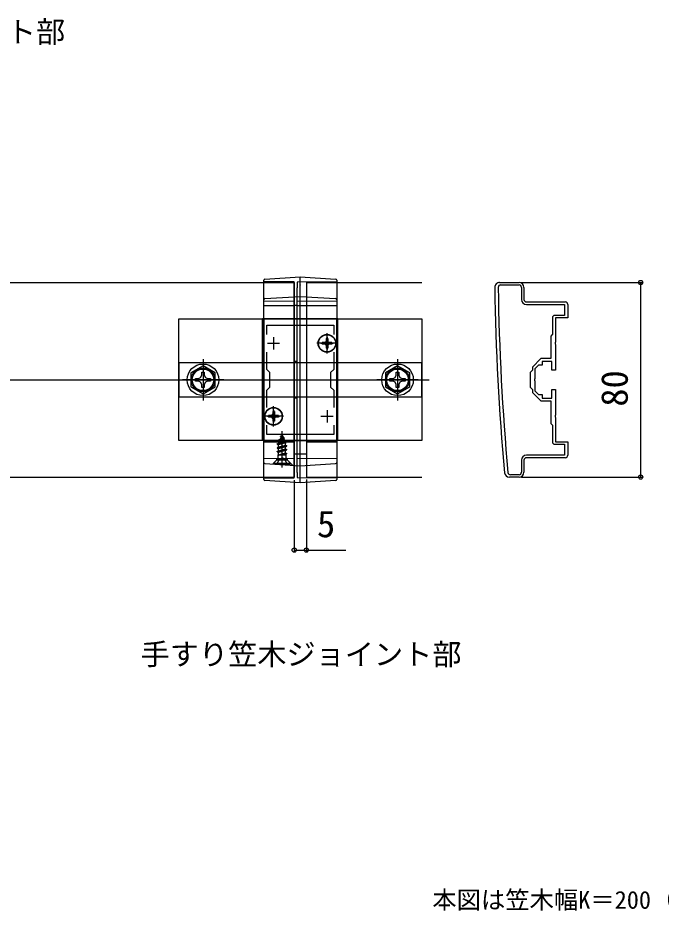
# Model space of a CAD drawing. Units: millimetres, scale not verified. Extents: x -875 to 875, y -1299 to 1293.
# Drawn here: x 345.8 to 610.4, y -844.8 to -477.7 of the extents above; entities that cross this region are included whole.
import ezdxf
from ezdxf.enums import TextEntityAlignment as Align

# ---------------------------------------------------------------- set-up
doc = ezdxf.new("R2010")
doc.units = ezdxf.units.MM
doc.header["$LTSCALE"] = 8
for name, color, linetype in [('0-1_USER1', 3, 'Continuous'), ('0-2_YKK_11', 7, 'Continuous'), ('0-3_YKK_12', 2, 'Continuous'), ('0-4_YKK_13', 4, 'Continuous'), ('0-5_YKK_D', 6, 'Continuous'), ('0-7_YSS_K', 3, 'Continuous')]:
    doc.layers.add(name, color=color, linetype=linetype)
doc.styles.add('ＭＳ ゴシック', font='')
doc.styles.get('ＭＳ ゴシック').set_extended_font_data('MS Gothic')

msp = doc.modelspace()

# ---------------------------------------------------------------- linework, layer by layer
at = {"layer": '0-2_YKK_11'}
for p, q in [((544, -586.447), (552, -586.447)), ((544.4, -587.447), (552, -587.447)), ((553, -588.447), (553, -593.447)), ((554, -588.447), (554, -593.447)), ((555, -594.447), (571, -594.447)), ((451, -608.947), (451, -613.947)), ((473, -608.947), (473, -613.947)), ((448.5, -611.447), (453.5, -611.447)), ((470.5, -611.447), (475.5, -611.447)), ((448.5, -641.447), (453.5, -641.447)), ((451, -638.947), (451, -643.947)), ((470.5, -641.447), (475.5, -641.447)), ((473, -638.947), (473, -643.947)), ((553, -659.447), (553, -664.447)), ((554, -659.447), (554, -664.447)), ((571, -658.447), (555, -658.447)), ((552, -666.447), (548, -666.447)), ((552, -665.447), (548.402, -665.447))]:
    msp.add_line(p, q, dxfattribs=at)
for points in [[(555, -595.447), (570.7, -595.447), (570.7, -599.947), (566.7, -599.947)], [(572, -595.447), (572, -600.947), (567, -600.947), (567, -610.989), (566.88, -611.172), (566.88, -611.722), (567, -611.905), (567, -622.447), (565.5, -622.447), (565.5, -618.947), (561.5, -618.947), (561.5, -620.447), (560, -620.447), (558.5, -621.947), (558.5, -625.989), (558.38, -626.172), (558.38, -626.722), (558.5, -626.905), (558.5, -630.947), (560, -632.447), (561.5, -632.447), (561.5, -633.947), (565.5, -633.947), (565.5, -630.447), (567, -630.447), (567, -640.989), (566.88, -641.172), (566.88, -641.722), (567, -641.905), (567, -651.947), (572, -651.947), (572, -657.447)], [(565.7, -600.947), (565.7, -607.747), (565, -608.447), (565, -617.747), (561.003, -617.747), (557.5, -621.25), (557.5, -622.447), (556.5, -623.447), (556.5, -629.447), (557.5, -630.447), (557.5, -631.644), (561.003, -635.147), (565, -635.147), (565, -644.447), (565.7, -645.147), (565.7, -651.947)], [(448.2, -607.814), (448.2, -603.947), (475.8, -603.947), (475.8, -607.814)], [(448.2, -637.814), (448.2, -630.747), (449.5, -629.447), (449.5, -623.447), (448.2, -622.147), (448.2, -615.08)], [(475.8, -615.08), (475.8, -622.147), (474.5, -623.447), (474.5, -629.447), (475.8, -630.747), (475.8, -637.814)], [(475.8, -645.08), (475.8, -648.947), (448.2, -648.947), (448.2, -645.08)], [(566.7, -652.947), (570.7, -652.947), (570.7, -657.447), (555, -657.447)]]:
    msp.add_lwpolyline(points, dxfattribs=at)
msp.add_lwpolyline([(447, -601.447), (447, -651.447), (477, -651.447), (477, -601.447)], close=True, dxfattribs=at)
for centre, radius, start, end in [((544, -588.447), 2, 90.00001, 180.82763), ((552, -588.447), 2, 0.00001, 89.99999), ((1541.898, -574.031), 1000.003, 180.82764, 185.19793), ((544.4, -588.447), 1, 89.99998, 180.82795), ((1541.894, -574.031), 998.598, 180.82796, 185.20003), ((552, -588.447), 1, 0.00001, 89.99999), ((555, -593.447), 2, 180.00001, 269.99999), ((555, -593.447), 1, 180.00001, 269.99999), ((571, -595.447), 1, 0.00001, 89.99999), ((566.7, -600.947), 1, 90.00001, 179.99999), ((566.7, -651.947), 1, 180.00001, 269.99999), ((555, -659.447), 2, 90.00001, 179.99999), ((555, -659.447), 1, 90.00001, 179.99999), ((571, -657.447), 1, 270.00001, 359.99999), ((552, -664.447), 2, 270.00001, 359.99999), ((552, -664.447), 1, 270.00001, 359.99999), ((548, -664.447), 2, 185.19795, 270), ((548.402, -664.447), 1, 185.20001, 270)]:
    msp.add_arc(centre, radius, start, end, dxfattribs=at)
at = {"layer": '0-3_YKK_12'}
for p, q in [((459.5, -586.447), (459.5, -666.447)), ((464.5, -586.447), (464.5, -666.447)), ((462, -661.447), (462, -591.447))]:
    msp.add_line(p, q, dxfattribs=at)
for points in [[(107, -586.447), (447, -586.447), (459.5, -586.447)], [(464.5, -586.447), (477, -586.447), (512, -586.447)], [(107, -666.447), (447, -666.447), (459.5, -666.447)], [(464.5, -666.447), (477, -666.447), (512, -666.447)]]:
    msp.add_lwpolyline(points, dxfattribs=at)
at = {"layer": '0-4_YKK_13'}
for p, q in [((459.5, -586.19), (447, -586.147)), ((447.469, -585.036), (462, -584.147)), ((477, -586.147), (460.7, -586.289)), ((462, -584.147), (476.531, -585.036)), ((447, -664.818), (447, -588.369)), ((459.5, -664.611), (459.5, -588.524)), ((460.7, -664.513), (460.7, -588.622)), ((462, -587.441), (462, -587.485)), ((462, -665.754), (462, -587.485)), ((477, -588.369), (477, -664.818)), ((459.5, -594.19), (447, -594.147)), ((447.469, -593.036), (462, -592.147)), ((477, -594.147), (460.7, -594.289)), ((462, -592.147), (476.531, -593.036)), ((447, -595.947), (459.5, -595.947)), ((460.7, -595.947), (459.5, -595.947)), ((460.7, -595.947), (477, -595.947)), ((477.5, -601.447), (446.5, -601.447)), ((477.5, -651.447), (477.5, -601.447)), ((473.35, -609.397), (472.65, -609.397)), ((472.65, -609.397), (472.65, -610.597)), ((473, -615.597), (473, -607.297)), ((473.35, -609.397), (473.35, -610.597)), ((477.15, -611.447), (468.85, -611.447)), ((470.95, -611.097), (470.95, -611.797)), ((472.15, -611.097), (470.95, -611.097)), ((472.15, -611.797), (470.95, -611.797)), ((472.65, -612.297), (472.65, -613.497)), ((473.35, -612.297), (473.35, -613.497)), ((475.05, -611.097), (473.85, -611.097)), ((475.05, -611.797), (473.85, -611.797)), ((475.05, -611.097), (475.05, -611.797)), ((473.35, -613.497), (472.65, -613.497)), ((422, -617.947), (422, -634.947)), ((460.7, -618.947), (459.5, -618.947)), ((502, -617.947), (502, -634.947)), ((421.477, -624.593), (421.499, -623.347)), ((501.477, -624.593), (501.499, -623.347)), ((430.5, -626.447), (413.5, -626.447)), ((510.5, -626.447), (493.5, -626.447)), ((460.7, -633.947), (459.5, -633.947)), ((451, -645.597), (451, -637.297)), ((455.15, -641.447), (446.85, -641.447)), ((448.95, -641.097), (448.95, -641.797)), ((450.15, -641.097), (448.95, -641.097)), ((450.15, -641.797), (448.95, -641.797)), ((451.35, -639.397), (450.65, -639.397)), ((450.65, -639.397), (450.65, -640.597)), ((450.65, -642.297), (450.65, -643.497)), ((451.35, -639.397), (451.35, -640.597)), ((451.35, -642.297), (451.35, -643.497)), ((453.05, -641.097), (451.85, -641.097)), ((453.05, -641.797), (451.85, -641.797)), ((453.05, -641.097), (453.05, -641.797)), ((451.35, -643.497), (450.65, -643.497)), ((454.5, -648.997), (453.753, -650.8)), ((453.9, -649.587), (454.367, -649.317)), ((453.9, -649.687), (453.9, -649.587)), ((453.9, -649.687), (454.154, -649.833)), ((454.5, -662.497), (454.5, -647.502)), ((454.5, -648.997), (454.924, -650.02)), ((447, -651.947), (459.5, -651.947)), ((452.5, -652.767), (456.25, -651.972)), ((452.5, -652.867), (456.25, -652.072)), ((452.5, -652.767), (453.076, -652.434)), ((452.5, -652.867), (452.5, -652.767)), ((452.5, -652.867), (453.025, -653.17)), ((455.866, -652.294), (453.025, -653.17)), ((453.025, -654.054), (453.025, -653.17)), ((453.025, -654.054), (455.975, -653.259)), ((453.468, -651.489), (453.076, -652.434)), ((453.076, -652.434), (455.57, -651.579)), ((453.1, -651.277), (455.55, -650.482)), ((453.1, -651.177), (453.753, -650.8)), ((453.1, -651.277), (453.468, -651.489)), ((453.468, -651.489), (455.199, -650.684)), ((453.753, -650.8), (454.924, -650.02)), ((454.924, -650.02), (455.55, -650.382)), ((455.199, -650.684), (455.55, -650.482)), ((455.199, -650.684), (455.57, -651.579)), ((455.55, -650.482), (455.55, -650.382)), ((455.57, -651.579), (456.25, -651.972)), ((455.866, -652.294), (456.25, -652.072)), ((455.866, -652.294), (455.975, -652.558)), ((455.975, -653.259), (455.975, -652.558)), ((455.975, -653.259), (456.5, -653.562)), ((456.25, -652.072), (456.25, -651.972)), ((464.5, -651.947), (464.5, -656.947)), ((464.5, -651.947), (477, -651.947)), ((456.5, -653.562), (452.5, -654.357)), ((452.5, -654.457), (456.5, -653.662)), ((452.5, -654.357), (453.025, -654.054)), ((452.5, -654.457), (452.5, -654.357)), ((452.5, -654.457), (453.025, -654.76)), ((452.5, -655.947), (456.5, -655.152)), ((456.5, -655.252), (452.5, -656.047)), ((452.5, -655.947), (453.025, -655.644)), ((452.5, -656.047), (452.5, -655.947)), ((452.5, -656.047), (453.025, -656.35)), ((455.975, -653.965), (453.025, -654.76)), ((453.025, -655.644), (453.025, -654.76)), ((453.025, -655.644), (455.975, -654.849)), ((455.975, -655.555), (453.025, -656.35)), ((453.025, -657.234), (453.025, -656.35)), ((453.025, -657.234), (455.975, -656.439)), ((453.142, -657.409), (456.5, -656.742)), ((456.5, -656.842), (453.645, -657.409)), ((455.975, -657.145), (454.994, -657.409)), ((455.975, -653.965), (456.5, -653.662)), ((455.975, -654.849), (455.975, -653.965)), ((455.975, -654.849), (456.5, -655.152)), ((455.975, -655.555), (456.5, -655.252)), ((455.975, -656.439), (455.975, -655.555)), ((455.975, -656.439), (456.5, -656.742)), ((455.975, -657.145), (456.5, -656.842)), ((455.975, -657.409), (455.975, -657.145)), ((456.5, -653.662), (456.5, -653.562)), ((456.5, -655.252), (456.5, -655.152)), ((456.5, -656.842), (456.5, -656.742)), ((460.7, -656.947), (459.5, -656.947)), ((464.5, -656.947), (460.7, -656.947)), ((447, -658.747), (459.5, -658.703)), ((452.25, -659.497), (450.692, -661.055)), ((451, -660.747), (452.631, -659.116)), ((451, -660.997), (451, -660.747)), ((451, -660.747), (458, -660.747)), ((452.25, -658.728), (452.25, -659.497)), ((456.75, -659.497), (452.25, -659.497)), ((452.721, -657.409), (453.025, -657.234)), ((456.135, -657.409), (452.721, -657.409)), ((456.25, -658.997), (452.75, -658.997)), ((452.865, -658.55), (452.865, -657.409)), ((455.645, -659.182), (454.5, -658.573)), ((456.55, -660.997), (455.645, -659.182)), ((456.135, -658.55), (456.135, -657.409)), ((456.75, -659.497), (456.75, -658.713)), ((458.805, -661.551), (456.75, -659.497)), ((460.7, -658.605), (477, -658.747)), ((447.469, -660.858), (462, -661.747)), ((451, -660.997), (458, -660.997)), ((462, -661.747), (476.531, -660.858)), ((447, -666.747), (459.5, -666.703)), ((460.7, -666.605), (477, -666.747))]:
    msp.add_line(p, q, dxfattribs=at)
for points in [[(447, -588.369), (447, -588.074), (447, -587.783), (447, -587.497), (447, -587.219), (447, -586.956), (447, -586.707), (447, -586.475), (447, -586.265), (447, -586.079), (447, -585.916), (447, -585.781), (447, -585.675), (447, -585.597), (447, -585.55), (447, -585.535)], [(459.5, -588.524), (459.5, -588.193), (459.5, -587.869), (459.5, -587.557), (459.5, -587.266), (459.5, -586.999), (459.5, -586.763), (459.5, -586.563), (459.5, -586.403), (459.5, -586.286), (459.5, -586.215), (459.5, -586.19)], [(460.7, -586.289), (460.7, -586.313), (460.7, -586.384), (460.7, -586.501), (460.7, -586.66), (460.7, -586.86), (460.7, -587.096), (460.7, -587.363), (460.7, -587.654), (460.7, -587.965), (460.7, -588.29), (460.7, -588.622)], [(462, -587.485), (462, -587.137), (462, -586.794), (462, -586.457), (462, -586.13), (462, -585.82), (462, -585.527), (462, -585.254), (462, -585.007), (462, -584.787), (462, -584.596), (462, -584.437), (462, -584.312), (462, -584.22), (462, -584.165), (462, -584.147)], [(477, -585.535), (477, -585.55), (477, -585.597), (477, -585.675), (477, -585.781), (477, -585.916), (477, -586.079), (477, -586.265), (477, -586.475), (477, -586.707), (477, -586.956), (477, -587.219), (477, -587.497), (477, -587.783), (477, -588.074), (477, -588.369)], [(477.5, -651.447), (446.5, -651.447), (446.5, -601.447)], [(421.499, -623.347), (422.501, -623.347), (422.523, -624.593)], [(501.499, -623.347), (502.501, -623.347), (502.523, -624.593)], [(420.146, -626.97), (418.9, -626.948), (418.9, -625.945), (420.146, -625.924)], [(420.146, -625.924), (421.015, -625.462), (421.477, -624.593)], [(421.477, -628.3), (421.015, -627.432), (420.146, -626.97)], [(422.523, -624.593), (422.985, -625.462), (423.854, -625.924)], [(423.854, -626.97), (422.985, -627.432), (422.523, -628.3)], [(423.854, -625.924), (425.1, -625.945), (425.1, -626.948), (423.854, -626.97)], [(500.146, -626.97), (498.9, -626.948), (498.9, -625.945), (500.146, -625.924)], [(500.146, -625.924), (501.015, -625.462), (501.477, -624.593)], [(501.477, -628.3), (501.015, -627.432), (500.146, -626.97)], [(502.523, -624.593), (502.985, -625.462), (503.854, -625.924)], [(503.854, -626.97), (502.985, -627.432), (502.523, -628.3)], [(503.854, -625.924), (505.1, -625.945), (505.1, -626.948), (503.854, -626.97)], [(422.523, -628.3), (422.501, -629.547), (421.499, -629.547), (421.477, -628.3)], [(502.523, -628.3), (502.501, -629.547), (501.499, -629.547), (501.477, -628.3)], [(453.1, -651.277), (453.1, -651.177), (455.55, -650.382)], [(452.45, -660.997), (453.355, -659.182), (454.5, -658.573)], [(458, -660.997), (458, -660.747), (456.369, -659.116)], [(460.7, -664.513), (460.7, -664.772), (460.7, -665.024), (460.7, -665.268), (460.7, -665.499), (460.7, -665.713), (460.7, -665.911), (460.7, -666.088), (460.7, -666.241), (460.7, -666.369), (460.7, -666.471), (460.7, -666.545), (460.7, -666.589), (460.7, -666.605)], [(447, -667.359), (447, -667.345), (447, -667.305), (447, -667.238), (447, -667.144), (447, -667.027), (447, -666.885), (447, -666.72), (447, -666.534), (447, -666.33), (447, -666.108), (447, -665.87), (447, -665.621), (447, -665.362), (447, -665.093), (447, -664.818)], [(476.531, -667.858), (462, -668.747), (447.469, -667.858)], [(459.5, -666.703), (459.5, -666.688), (459.5, -666.644), (459.5, -666.57), (459.5, -666.469), (459.5, -666.341), (459.5, -666.188), (459.5, -666.011), (459.5, -665.815), (459.5, -665.599), (459.5, -665.368), (459.5, -665.125), (459.5, -664.872), (459.5, -664.611)], [(462, -668.747), (462, -668.731), (462, -668.683), (462, -668.604), (462, -668.494), (462, -668.355), (462, -668.189), (462, -667.994), (462, -667.775), (462, -667.535), (462, -667.274), (462, -666.993), (462, -666.7), (462, -666.395), (462, -666.079), (462, -665.754)], [(477, -664.818), (477, -665.093), (477, -665.362), (477, -665.621), (477, -665.87), (477, -666.108), (477, -666.33), (477, -666.534), (477, -666.72), (477, -666.885), (477, -667.027), (477, -667.144), (477, -667.238), (477, -667.305), (477, -667.345), (477, -667.359)]]:
    msp.add_lwpolyline(points, dxfattribs=at)
for points in [[(512, -601.447), (512, -651.447), (412, -651.447), (412, -601.447)], [(412, -633.447), (512, -633.447), (512, -619.447), (412, -619.447)], [(427, -623.56), (422, -620.673), (417, -623.56), (417, -629.334), (422, -632.22), (427, -629.334)], [(507, -623.56), (502, -620.673), (497, -623.56), (497, -629.334), (502, -632.22), (507, -629.334)]]:
    msp.add_lwpolyline(points, close=True, dxfattribs=at)
for centre, radius in [((473, -611.447), 3.65), ((473, -611.447), 3.5), ((422, -626.447), 6.5), ((502, -626.447), 6.5), ((422, -626.447), 4.907), ((422, -626.447), 4.432), ((502, -626.447), 4.907), ((502, -626.447), 4.432), ((451, -641.447), 3.65), ((451, -641.447), 3.5)]:
    msp.add_circle(centre, radius, dxfattribs=at)
for centre, radius, start, end in [((447.5, -585.535), 0.5, 93.5, 180), ((476.5, -585.535), 0.5, 0, 86.5), ((447.5, -593.535), 0.5, 93.5, 180), ((476.5, -593.535), 0.5, 0, 86.5), ((472.15, -610.597), 0.5, 270, 0), ((472.15, -612.297), 0.5, 0, 90), ((473.85, -610.597), 0.5, 180, 270), ((473.85, -612.297), 0.5, 90, 180), ((450.15, -640.597), 0.5, 270, 0), ((450.15, -642.297), 0.5, 0, 90), ((451.85, -640.597), 0.5, 180, 270), ((451.85, -642.297), 0.5, 90, 180), ((447.5, -660.359), 0.5, 180, 266.5), ((452.065, -658.55), 0.8, 315, 0), ((456.935, -658.55), 0.8, 180, 225), ((476.5, -660.359), 0.5, 273.5, 0), ((447.5, -667.359), 0.5, 180, 266.5), ((476.5, -667.359), 0.5, 273.5, 0)]:
    msp.add_arc(centre, radius, start, end, dxfattribs=at)
at = {"layer": '0-5_YKK_D'}
for p, q in [((553, -586.447), (603, -586.447)), ((602, -586.447), (602, -666.447)), ((459.5, -667.703), (459.5, -697.447)), ((464.5, -667.447), (464.5, -697.447)), ((553, -666.447), (603, -666.447))]:
    msp.add_line(p, q, dxfattribs=at)
msp.add_lwpolyline([(459.5, -696.447), (464.5, -696.447), (480.693, -696.447)], dxfattribs=at)
for centre in [(602, -586.447), (602, -666.447), (459.5, -696.447), (464.5, -696.447)]:
    msp.add_circle(centre, 0.875, dxfattribs=at)
at = {"layer": '0-7_YSS_K'}
msp.add_line((62, -626.447), (515, -626.447), dxfattribs=at)

# ---------------------------------------------------------------- texts
at = {"layer": '0-1_USER1', "style": 'ＭＳ ゴシック'}
for s, height, p in [('笠木ジョイント部', 8.798, (269.309, -490.458)), ('手すり笠木ジョイント部', 8.798, (396.308, -746.277)), ('本図は笠木幅K＝200（躯体厚＝165）、見付60㎜を示す。', 7.331, (516.318, -846.059))]:
    msp.add_text(s, height=height, dxfattribs=at).set_placement(p, align=Align.BOTTOM_LEFT)
at = {"layer": '0-5_YKK_D', "style": 'ＭＳ ゴシック'}
msp.add_text('80', height=11, rotation=90, dxfattribs=at).set_placement((600, -637.484), align=Align.BOTTOM_LEFT)
msp.add_text('5', height=11, dxfattribs=at).set_placement((468.892, -694.447), align=Align.BOTTOM_LEFT)

doc.saveas('drawing.dxf')
